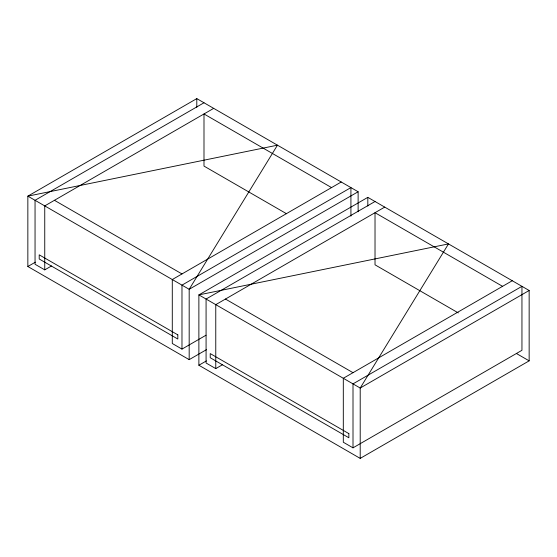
<?xml version="1.0" encoding="UTF-8"?>
<svg xmlns="http://www.w3.org/2000/svg" width="557" height="557" viewBox="0 0 557 557"><rect width="100%" height="100%" fill="white"/><g stroke="black" fill="none" stroke-linecap="round" stroke-linejoin="round"><path stroke-width="0.84" d="M358.123 211.73L358.123 191.754L196.795 98.61L27.85 196.148L27.85 266.511L189.178 359.648L206.452 349.678M203.994 102.767L35.049 200.304L35.049 264.269L44.748 269.867L51.502 265.968M213.693 108.364L44.748 205.902L44.748 269.867M27.85 266.511L35.356 262.173M341.232 182L172.287 279.537L172.287 343.502L181.979 349.1L206.006 335.223M358.123 191.754L189.178 289.292L27.85 196.148L277.463 145.182L189.178 289.292L189.178 359.648M367.822 197.352L198.877 294.89L198.877 365.246L360.205 458.39L529.15 360.852L529.15 290.489L367.822 197.352L367.822 206.034M375.021 201.509L206.076 299.046L206.076 363.011L215.768 368.609L222.528 364.703M384.713 207.107L215.768 304.644L215.768 368.609M198.877 365.246L206.382 360.915M512.252 280.735L343.307 378.28L343.307 442.237L353.006 447.835L521.951 350.297L521.951 286.333L353.006 383.877L353.006 447.835M529.15 290.489L360.205 388.034L198.877 294.89L448.482 243.917L360.205 388.034L360.205 458.39M331.54 187.598L203.994 113.962L203.994 166.09L286.521 213.735M502.56 286.333L375.021 212.697L375.021 264.826L458.3 312.909M516.395 353.486L529.15 360.852M54.44 200.304L181.979 273.94M225.46 299.046L353.006 372.682M350.924 216.116L350.924 187.598L181.979 285.135L181.979 349.1M196.795 98.61L196.795 107.299M177.822 334.868L39.206 254.834L39.206 258.991L177.822 339.025L177.822 334.868M348.849 433.604L210.226 353.577L210.226 357.733L348.849 437.76L348.849 433.604"/></g></svg>
